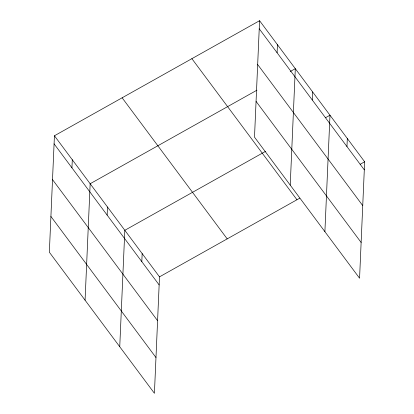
<?xml version="1.0" encoding="UTF-8"?>
<svg xmlns="http://www.w3.org/2000/svg" width="414" height="414" viewBox="0 0 414 414"><rect width="100%" height="100%" fill="white"/><g stroke="black" fill="none" stroke-linecap="round" stroke-linejoin="round"><path stroke-width="0.62" d="M54.431 135.771L49.349 252.224L154.417 393.3L159.499 276.852L54.431 135.771L259.583 20.7L364.651 161.776L359.569 278.229L254.501 137.148L259.583 20.7M71.938 167.836L72.295 159.757M85.072 300.191L90.154 183.738L256.944 90.185M107.138 215.094L107.49 207.016M119.744 346.746L124.826 230.293L265.664 151.296M141.811 261.653L142.162 253.575M277.095 52.759L277.447 44.681M290.224 185.115L295.306 68.667L290.23 71.513M312.291 100.022L312.642 91.944M324.897 231.669L329.979 115.221L325.466 117.752M346.963 146.577L347.315 138.499M159.499 276.852L299.772 198.171M360.139 164.306L364.651 161.776M259.231 28.778L364.299 169.854M257.674 64.543L362.742 205.618M256.064 101.389L361.132 242.464M191.884 58.674L296.952 199.75M122.13 97.797L227.198 238.878M54.079 143.849L159.147 284.93M52.516 179.614L157.584 320.69M50.906 216.46L155.974 357.536"/></g></svg>
